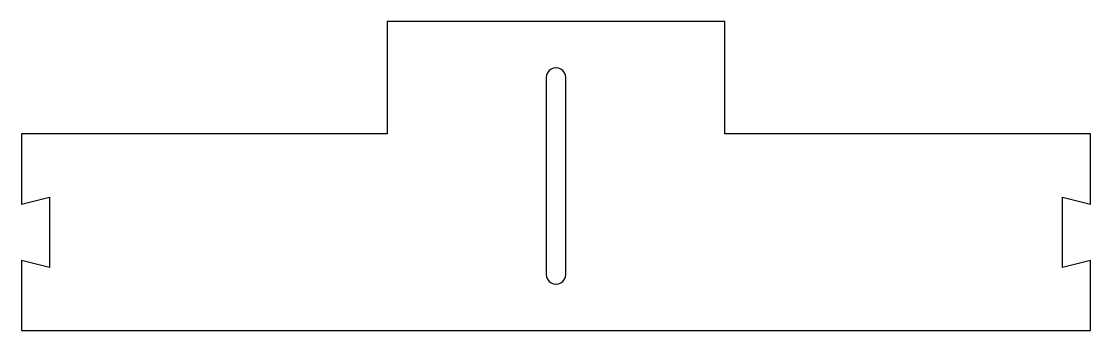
# Model space of a CAD drawing. Extents: x 77 to 457, y 245 to 355.
import ezdxf

# ---------------------------------------------------------------- set-up
doc = ezdxf.new("R2010")
doc.units = 0
doc.layers.add('Ebene_1', color=7, linetype='CONTINUOUS')

msp = doc.modelspace()

# ---------------------------------------------------------------- linework, layer by layer
at = {"layer": 'Ebene_1', "color": 7}
for points in [[(76.901588, 269.55873), (76.901588, 244.55873), (456.901589, 244.55873), (456.901589, 269.55873), (446.901589, 267.05873), (446.901589, 292.05873), (456.901589, 289.55873), (456.901589, 314.55873), (326.901589, 314.55873), (326.901589, 354.55873), (206.901588, 354.55873), (206.901588, 314.55873), (76.901588, 314.55873), (76.901588, 289.55873), (86.901588, 292.05873), (86.901588, 267.05873), (76.901588, 269.55873)], [(263.401588, 334.55873), (263.401588, 264.55873)], [(270.401589, 264.55873), (270.401589, 334.55873)]]:
    msp.add_lwpolyline(points, dxfattribs=at)
for points in [[(268.651589, 337.589819), (267.568685, 338.215034), (266.234492, 338.215034), (265.151589, 337.589819)], [(265.151589, 337.589819), (264.068685, 336.964605), (263.401588, 335.80916), (263.401588, 334.55873)], [(270.401589, 334.55873), (270.401589, 335.80916), (269.734492, 336.964605), (268.651589, 337.589819)], [(263.401588, 264.55873), (263.401588, 263.308301), (264.068685, 262.152856), (265.151589, 261.527641)], [(268.651589, 261.527641), (269.734492, 262.152856), (270.401589, 263.308301), (270.401589, 264.55873)], [(265.151589, 261.527641), (266.234492, 260.902426), (267.568685, 260.902426), (268.651589, 261.527641)]]:
    msp.add_open_spline(points, degree=3, dxfattribs=at)

doc.saveas('drawing.dxf')
